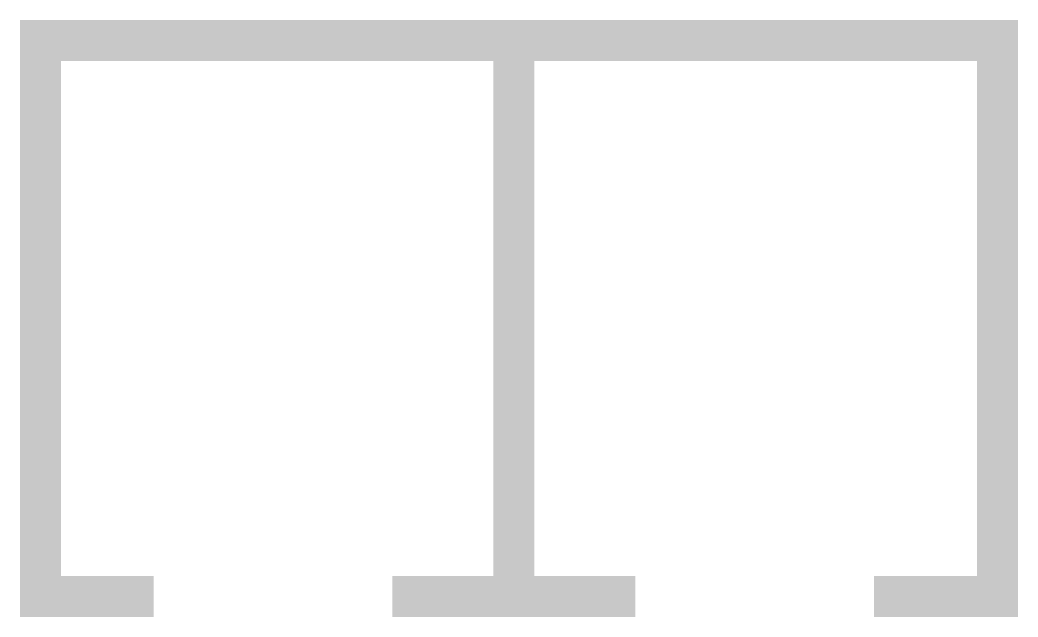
# Model space of a CAD drawing. Header units: millimetres. Extents: x -235126 to 312941, y -228449 to 114042.
# Drawn here: x -216784 to -211934, y -227249 to -224349 of the extents above; entities that cross this region are included whole.
import ezdxf

# ---------------------------------------------------------------- set-up
doc = ezdxf.new("R2010")
doc.units = ezdxf.units.MM
doc.header["$LTSCALE"] = 800
doc.layers.add('S20-结构参照_板_大3座四~十层平面图_SEN14FZ8_设计区$0$HATCH', color=251, linetype='Continuous')

msp = doc.modelspace()

# ---------------------------------------------------------------- hatches: boundary and pattern name
at = {"layer": 'S20-结构参照_板_大3座四~十层平面图_SEN14FZ8_设计区$0$HATCH'}
h = msp.add_hatch(color=0, dxfattribs=at)
edge = h.paths.add_edge_path()
edge.add_line((-212633.7, -227049.1), (-212633.7, -227249.1))
edge.add_line((-212633.7, -227249.1), (-211933.7, -227249.1))
edge.add_line((-211933.7, -227249.1), (-211933.7, -224349.1))
edge.add_line((-211933.7, -224349.1), (-216783.7, -224349.1))
edge.add_line((-216783.7, -224349.1), (-216783.7, -227249.1))
edge.add_line((-216783.7, -227249.1), (-216133.7, -227249.1))
edge.add_line((-216133.7, -227249.1), (-216133.7, -227049.1))
edge.add_line((-216133.7, -227049.1), (-216583.7, -227049.1))
edge.add_line((-216583.7, -227049.1), (-216583.7, -224549.1))
edge.add_line((-216583.7, -224549.1), (-214483.7, -224549.1))
edge.add_line((-214483.7, -224549.1), (-214483.7, -227049.1))
edge.add_line((-214483.7, -227049.1), (-214973.7, -227049.1))
edge.add_line((-214973.7, -227049.1), (-214973.7, -227249.1))
edge.add_line((-214973.7, -227249.1), (-213793.7, -227249.1))
edge.add_line((-213793.7, -227249.1), (-213793.7, -227049.1))
edge.add_line((-213793.7, -227049.1), (-214283.7, -227049.1))
edge.add_line((-214283.7, -227049.1), (-214283.7, -224549.1))
edge.add_line((-214283.7, -224549.1), (-212133.7, -224549.1))
edge.add_line((-212133.7, -224549.1), (-212133.7, -227049.1))

doc.saveas('drawing.dxf')
